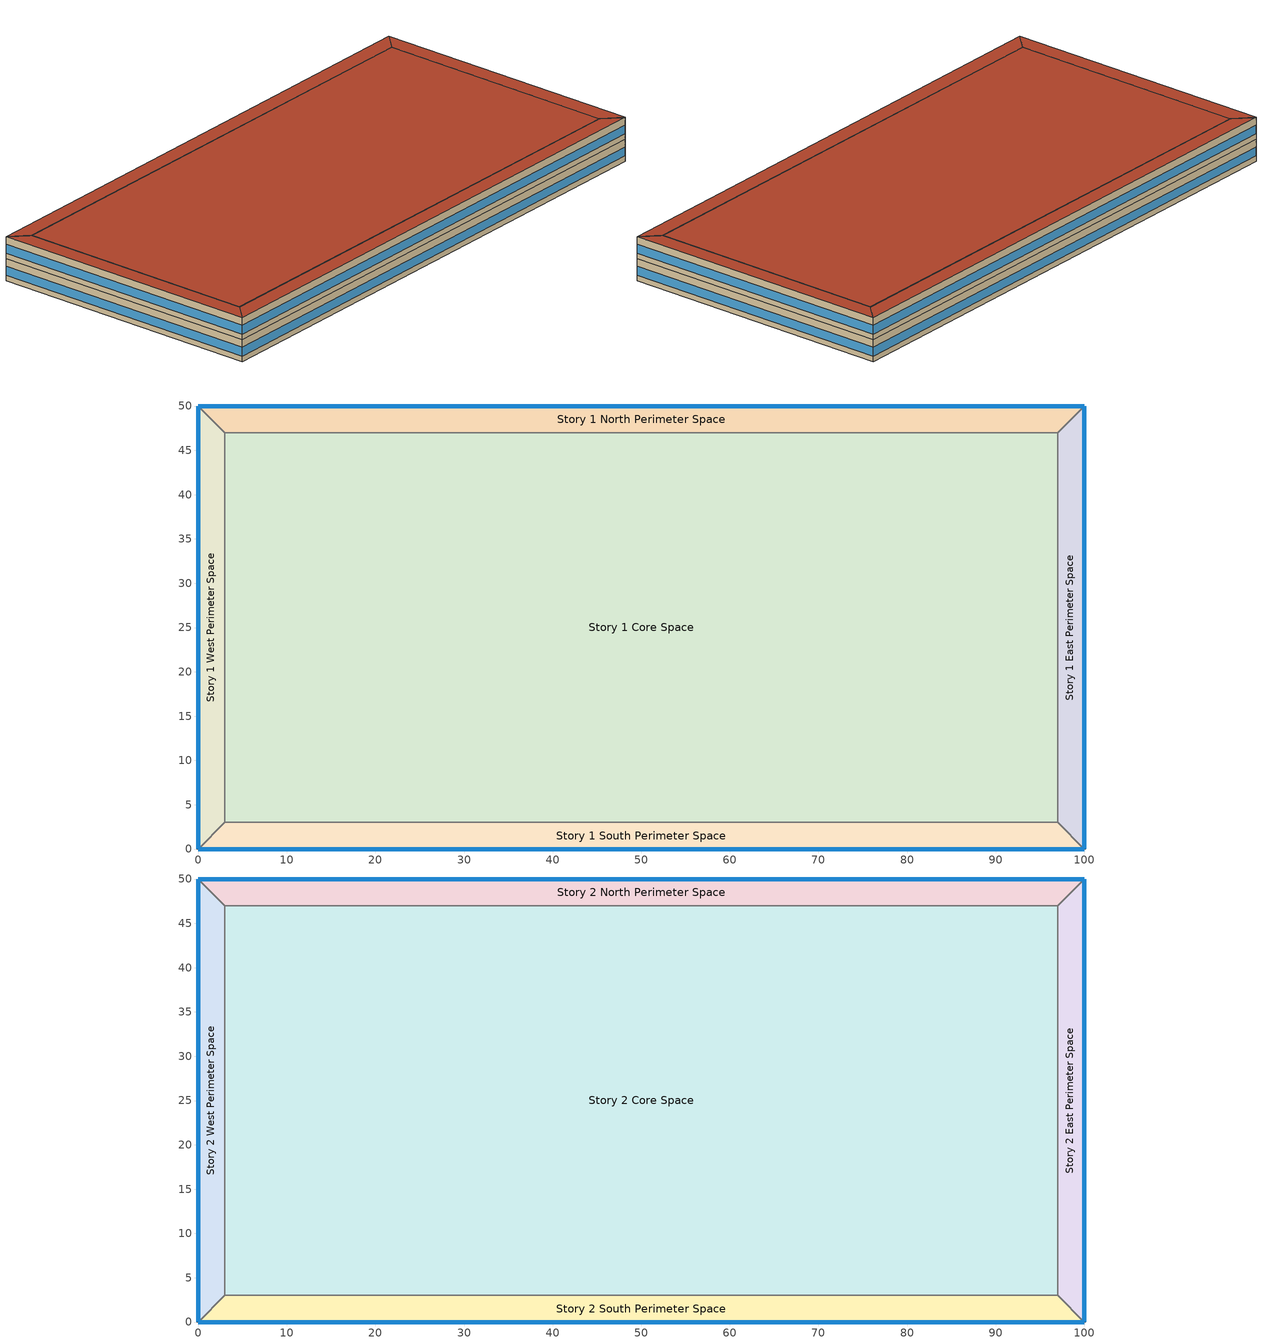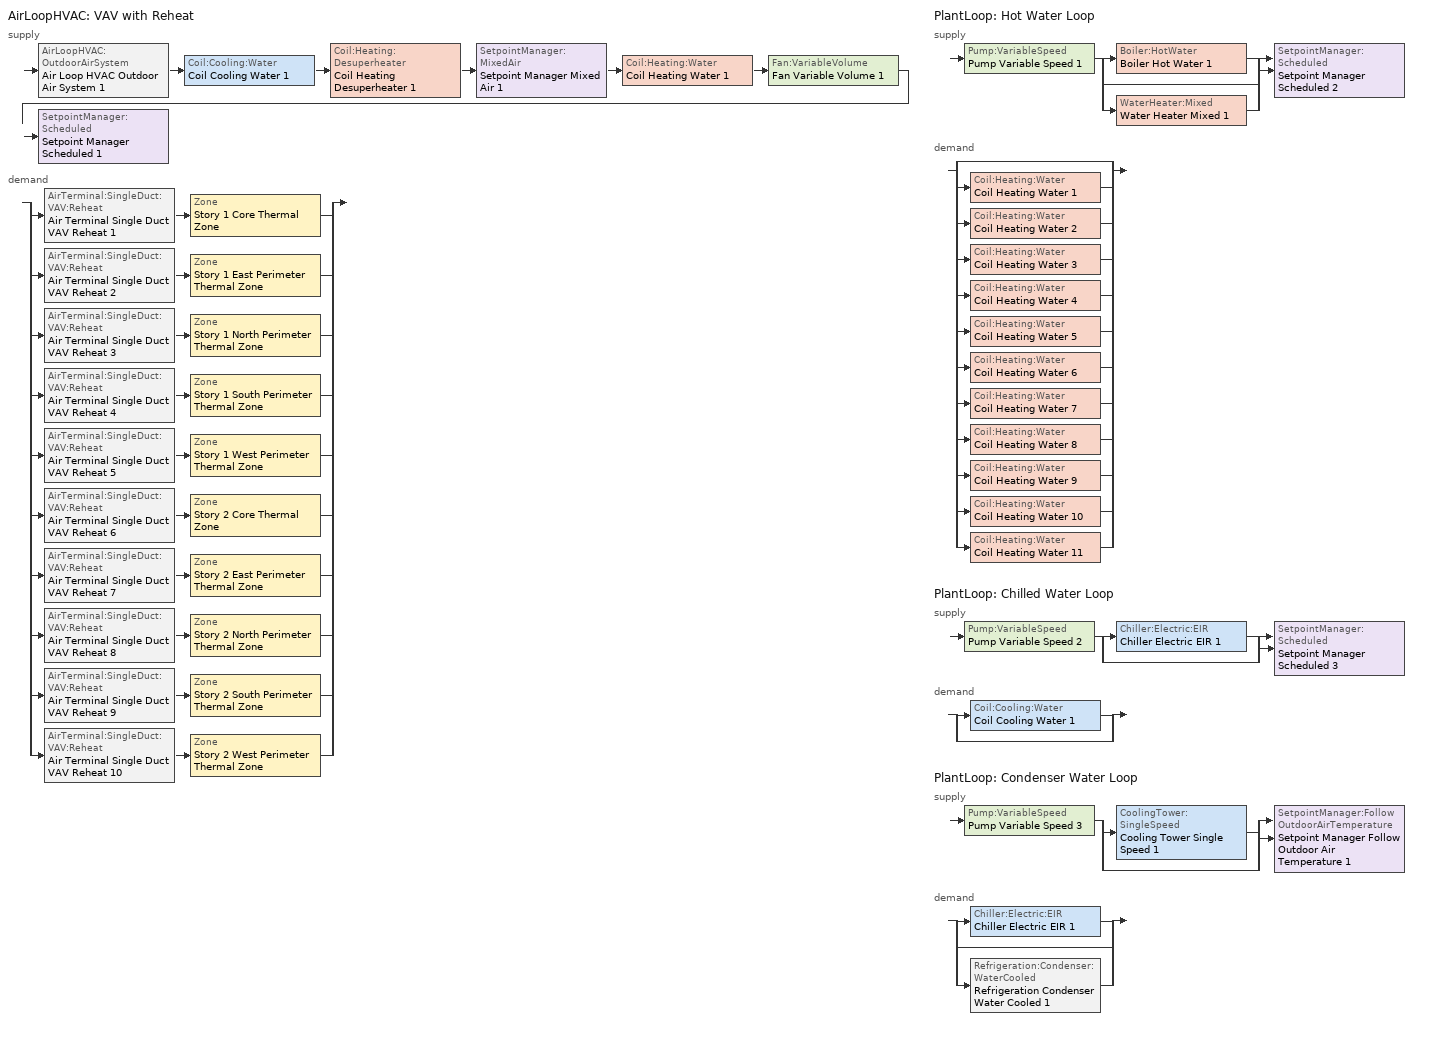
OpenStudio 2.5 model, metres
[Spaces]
Story 1 West Perimeter Space
 floor ground: 0,0 0,50 3,47 3,3 z0
 wall outside: 0,50 0,0 z0:4
 wall to Story 1 North Perimeter Space: 3,47 0,50 z0:4
 wall to Story 1 Core Space: 3,3 3,47 z0:4
 wall to Story 1 South Perimeter Space: 0,0 3,3 z0:4
 window: 0,49.97 0,0.03 z1:2.6
Story 1 North Perimeter Space
 floor ground: 0,50 100,50 97,47 3,47 z0
 wall outside: 100,50 0,50 z0:4
 wall to Story 1 East Perimeter Space: 97,47 100,50 z0:4
 wall to Story 1 Core Space: 3,47 97,47 z0:4
 window: 99.97,50 0.03,50 z1:2.6
Story 1 East Perimeter Space
 floor ground: 100,50 100,0 97,3 97,47 z0
 wall outside: 100,0 100,50 z0:4
 wall to Story 1 South Perimeter Space: 97,3 100,0 z0:4
 wall to Story 1 Core Space: 97,47 97,3 z0:4
 window: 100,0.03 100,49.97 z1:2.6
Story 1 South Perimeter Space
 floor ground: 100,0 0,0 3,3 97,3 z0
 wall outside: 0,0 100,0 z0:4
 wall to Story 1 Core Space: 97,3 3,3 z0:4
 window: 0.03,0 99.97,0 z1:2.6
Story 1 Core Space
 floor ground: 3,3 3,47 97,47 97,3 z0
Story 2 West Perimeter Space
 floor to Story 1 West Perimeter Space: 0,0 0,50 3,47 3,3 z4
 wall outside: 0,50 0,0 z4:8
 wall to Story 2 North Perimeter Space: 3,47 0,50 z4:8
 wall to Story 2 Core Space: 3,3 3,47 z4:8
 wall to Story 2 South Perimeter Space: 0,0 3,3 z4:8
 window: 0,49.97 0,0.03 z5:6.6
 roof outside: 3,3 3,47 0,50 0,0 z8
Story 2 North Perimeter Space
 floor to Story 1 North Perimeter Space: 0,50 100,50 97,47 3,47 z4
 wall outside: 100,50 0,50 z4:8
 wall to Story 2 East Perimeter Space: 97,47 100,50 z4:8
 wall to Story 2 Core Space: 3,47 97,47 z4:8
 window: 99.97,50 0.03,50 z5:6.6
 roof outside: 3,47 97,47 100,50 0,50 z8
Story 2 East Perimeter Space
 floor to Story 1 East Perimeter Space: 100,50 100,0 97,3 97,47 z4
 wall outside: 100,0 100,50 z4:8
 wall to Story 2 South Perimeter Space: 97,3 100,0 z4:8
 wall to Story 2 Core Space: 97,47 97,3 z4:8
 window: 100,0.03 100,49.97 z5:6.6
 roof outside: 97,47 97,3 100,0 100,50 z8
Story 2 South Perimeter Space
 floor to Story 1 South Perimeter Space: 100,0 0,0 3,3 97,3 z4
 wall outside: 0,0 100,0 z4:8
 wall to Story 2 Core Space: 97,3 3,3 z4:8
 window: 0.03,0 99.97,0 z5:6.6
 roof outside: 97,3 3,3 0,0 100,0 z8
Story 2 Core Space
 floor to Story 1 Core Space: 3,3 3,47 97,47 97,3 z4
 roof outside: 97,3 97,47 3,47 3,3 z8
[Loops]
AirLoopHVAC 'VAV with Reheat'
 supply: AirLoopHVAC:OutdoorAirSystem 'Air Loop HVAC Outdoor Air System 1' > Coil:Cooling:Water 'Coil Cooling Water 1' > Coil:Heating:Desuperheater 'Coil Heating Desuperheater 1' > SetpointManager:MixedAir 'Setpoint Manager Mixed Air 1' > Coil:Heating:Water 'Coil Heating Water 1' > Fan:VariableVolume 'Fan Variable Volume 1' > SetpointManager:Scheduled 'Setpoint Manager Scheduled 1'
 demand: split
  | AirTerminal:SingleDuct:VAV:Reheat 'Air Terminal Single Duct VAV Reheat 1' > Zone 'Story 1 Core Thermal Zone'
  | AirTerminal:SingleDuct:VAV:Reheat 'Air Terminal Single Duct VAV Reheat 2' > Zone 'Story 1 East Perimeter Thermal Zone'
  | AirTerminal:SingleDuct:VAV:Reheat 'Air Terminal Single Duct VAV Reheat 3' > Zone 'Story 1 North Perimeter Thermal Zone'
  | AirTerminal:SingleDuct:VAV:Reheat 'Air Terminal Single Duct VAV Reheat 4' > Zone 'Story 1 South Perimeter Thermal Zone'
  | AirTerminal:SingleDuct:VAV:Reheat 'Air Terminal Single Duct VAV Reheat 5' > Zone 'Story 1 West Perimeter Thermal Zone'
  | AirTerminal:SingleDuct:VAV:Reheat 'Air Terminal Single Duct VAV Reheat 6' > Zone 'Story 2 Core Thermal Zone'
  | AirTerminal:SingleDuct:VAV:Reheat 'Air Terminal Single Duct VAV Reheat 7' > Zone 'Story 2 East Perimeter Thermal Zone'
  | AirTerminal:SingleDuct:VAV:Reheat 'Air Terminal Single Duct VAV Reheat 8' > Zone 'Story 2 North Perimeter Thermal Zone'
  | AirTerminal:SingleDuct:VAV:Reheat 'Air Terminal Single Duct VAV Reheat 9' > Zone 'Story 2 South Perimeter Thermal Zone'
  | AirTerminal:SingleDuct:VAV:Reheat 'Air Terminal Single Duct VAV Reheat 10' > Zone 'Story 2 West Perimeter Thermal Zone'
PlantLoop 'Hot Water Loop'
 supply: Pump:VariableSpeed 'Pump Variable Speed 1' > split
  | Boiler:HotWater 'Boiler Hot Water 1'
  | bypass
  | WaterHeater:Mixed 'Water Heater Mixed 1'
  join > SetpointManager:Scheduled 'Setpoint Manager Scheduled 2'
 demand: split
  | bypass
  | Coil:Heating:Water 'Coil Heating Water 1'
  | Coil:Heating:Water 'Coil Heating Water 2'
  | Coil:Heating:Water 'Coil Heating Water 3'
  | Coil:Heating:Water 'Coil Heating Water 4'
  | Coil:Heating:Water 'Coil Heating Water 5'
  | Coil:Heating:Water 'Coil Heating Water 6'
  | Coil:Heating:Water 'Coil Heating Water 7'
  | Coil:Heating:Water 'Coil Heating Water 8'
  | Coil:Heating:Water 'Coil Heating Water 9'
  | Coil:Heating:Water 'Coil Heating Water 10'
  | Coil:Heating:Water 'Coil Heating Water 11'
PlantLoop 'Chilled Water Loop'
 supply: Pump:VariableSpeed 'Pump Variable Speed 2' > split
  | Chiller:Electric:EIR 'Chiller Electric EIR 1'
  | bypass
  join > SetpointManager:Scheduled 'Setpoint Manager Scheduled 3'
 demand: split
  | Coil:Cooling:Water 'Coil Cooling Water 1'
  | bypass
PlantLoop 'Condenser Water Loop'
 supply: Pump:VariableSpeed 'Pump Variable Speed 3' > split
  | CoolingTower:SingleSpeed 'Cooling Tower Single Speed 1'
  | bypass
  join > SetpointManager:FollowOutdoorAirTemperature 'Setpoint Manager Follow Outdoor Air Temperature 1'
 demand: split
  | Chiller:Electric:EIR 'Chiller Electric EIR 1'
  | bypass
  | Refrigeration:Condenser:WaterCooled 'Refrigeration Condenser Water Cooled 1'
[Building]
Building 1: Space Type=Baseline Model Space Type; Default Construction Set=ASHRAE_189.1-2009_ClimateZone 4-5 (mdoff)_ConstSet
[SizingPeriod:DesignDay] Barometric Pressure {Pa}=98934; Sky Clearness=0; Rain Indicator=0; Snow Indicator=0; Day of Month=21; Daylight Saving Time Indicator=0; Humidity Indicating Type=Wetbulb; Dry-Bulb Temperature Range Modifier Type=DefaultMultipliers
Name | Maximum Dry-Bulb Temperature {C} | Daily Dry-Bulb Temperature Range {deltaC} | Humidity Indicating Conditions at Maximum Dry-Bulb | Wind Speed {m/s} | Wind Direction {deg} | Month | Day Type | Solar Model Indicator | ASHRAE Taub | ASHRAE Taud
Chicago Ohare Intl Ap Ann Htg 99.6% Condns DB | -20 | 0 | -20 | 4.9 | 270 | 1 | WinterDesignDay | ASHRAEClearSky
Chicago Ohare Intl Ap Ann Clg .4% Condns DB=>MWB | 33.3 | 10.5 | 23.7 | 5.2 | 230 | 7 | SummerDesignDay | ASHRAETau | 0.455 | 2.05
[DefaultConstructionSet]
ASHRAE_189.1-2009_ClimateZone 4-5 (mdoff)_ConstSet: Default Exterior Surface Constructions=ASHRAE_189.1-2009_ClimateZone 4-5 (mdoff)_Exterior_DefSurfCons; Default Interior Surface Constructions=000_Interior_DefSurfCons; Default Ground Contact Surface Constructions=000_Ground_DefSurfCons; Default Exterior SubSurface Constructions=ASHRAE_189.1-2009_ClimateZone 4-5 (mdoff)_Exterior_DefSubCons; Default Interior SubSurface Constructions=000_Interior_DefSubCons; Interior Partition Construction=000_Interior Partition
[DefaultSurfaceConstructions]
Name | Floor Construction | Wall Construction | Roof Ceiling Construction
ASHRAE_189.1-2009_ClimateZone 4-5 (mdoff)_Exterior_DefSurfCons | 000_ExtSlabCarpet_4in_ClimateZone 1-8 | ASHRAE_189.1-2009_ExtWall_SteelFrame_ClimateZone 4-8 | ASHRAE_189.1-2009_ExtRoof_IEAD_ClimateZone 2-5
000_Interior_DefSurfCons | 000_Interior Floor | 000_Interior Wall | 000_Interior Ceiling
000_Ground_DefSurfCons | 000_ExtSlabCarpet_4in_ClimateZone 1-8 | 000_ExtSlabCarpet_4in_ClimateZone 1-8 | 000_ExtSlabCarpet_4in_ClimateZone 1-8
[DefaultSubSurfaceConstructions] Glass Door Construction=000_Exterior Window; Skylight Construction=000_Exterior Window; Tubular Daylight Dome Construction=000_Interior Window; Tubular Daylight Diffuser Construction=000_Interior Window
Name | Fixed Window Construction | Operable Window Construction | Door Construction
ASHRAE_189.1-2009_ClimateZone 4-5 (mdoff)_Exterior_DefSubCons | ASHRAE_189.1-2009_ExtWindow_ClimateZone 4-5 | ASHRAE_189.1-2009_ExtWindow_ClimateZone 4-5 | 000_Exterior Door
000_Interior_DefSubCons | 000_Interior Window | 000_Interior Window | 000_Interior Door
[Construction]
000_Interior Partition; 000_Interior Door: 000_G05 25mm wood
000_ExtSlabCarpet_4in_ClimateZone 1-8: MAT-CC05 4 HW CONCRETE, CP02 CARPET PAD
ASHRAE_189.1-2009_ExtWall_SteelFrame_ClimateZone 4-8: MAT-SHEATH, Wall Insulation [39], 1/2IN Gypsum
ASHRAE_189.1-2009_ExtRoof_IEAD_ClimateZone 2-5: Roof Membrane, Roof Insulation [21], Metal Decking
000_Interior Floor: 000_F16 Acoustic tile, 000_F05 Ceiling air space resistance, 000_M11 100mm lightweight concrete
000_Interior Wall: 000_G01a 19mm gypsum board, 000_F04 Wall air space resistance, 000_G01a 19mm gypsum board
000_Interior Ceiling: 000_M11 100mm lightweight concrete, 000_F05 Ceiling air space resistance, 000_F16 Acoustic tile
ASHRAE_189.1-2009_ExtWindow_ClimateZone 4-5: Theoretical Glass [207]
000_Exterior Door: 000_F08 Metal surface, 000_I01 25mm insulation board
000_Exterior Window: 000_Clear 3mm, 000_Air 13mm, 000_Clear 3mm
000_Interior Window: 000_Clear 3mm
[Material]
Name | Roughness | Thickness | Conductivity | Density | Specific Heat | Thermal Absorptance | Solar Absorptance | Visible Absorptance
000_G05 25mm wood | MediumSmooth | 0.0254 | 0.15 | 608 | 1630
MAT-CC05 4 HW CONCRETE | Rough | 0.1016 | 1.311 | 2240 | 836.8 | 0.9 | 0.7 | 0.7
Wall Insulation [39] | MediumRough | 0.1184 | 0.045 | 265 | 836.8 | 0.9 | 0.7 | 0.7
1/2IN Gypsum | Smooth | 0.0127 | 0.16 | 784.9 | 830 | 0.9 | 0.92 | 0.92
Roof Membrane | VeryRough | 0.0095 | 0.16 | 1121.29 | 1460 | 0.9 | 0.7 | 0.7
Roof Insulation [21] | MediumRough | 0.2105 | 0.049 | 265 | 836.8 | 0.9 | 0.7 | 0.7
Metal Decking | MediumSmooth | 0.0015 | 45.006 | 7680 | 418.4 | 0.9 | 0.7 | 0.3
000_F16 Acoustic tile | MediumSmooth | 0.0191 | 0.06 | 368 | 590
000_M11 100mm lightweight concrete | MediumRough | 0.1016 | 0.53 | 1280 | 840
000_G01a 19mm gypsum board | MediumSmooth | 0.019 | 0.16 | 800 | 1090
000_F08 Metal surface | Smooth | 0.0008 | 45.28 | 7824 | 500
000_I01 25mm insulation board | MediumRough | 0.0254 | 0.03 | 43 | 1210
[Material:NoMass] Thermal Absorptance=0.9; Solar Absorptance=0.7
Name | Roughness | Thermal Resistance | Visible Absorptance
CP02 CARPET PAD | VeryRough | 0.2165 | 0.8
MAT-SHEATH | Rough | 0.3626 | 0.7
[Material:AirGap]
Name | Thermal Resistance
000_F05 Ceiling air space resistance | 0.18
000_F04 Wall air space resistance | 0.15
[WindowMaterial:Glazing] Optical Data Type=SpectralAverage; Thickness=0.003; Infrared Transmittance at Normal Incidence=0
Name | Solar Transmittance at Normal Incidence | Front Side Solar Reflectance at Normal Incidence | Back Side Solar Reflectance at Normal Incidence | Visible Transmittance at Normal Incidence | Front Side Visible Reflectance at Normal Incidence | Back Side Visible Reflectance at Normal Incidence | Front Side Infrared Hemispherical Emissivity | Back Side Infrared Hemispherical Emissivity | Conductivity | Dirt Correction Factor for Solar and Visible Transmittance | Solar Diffusing
Theoretical Glass [207] | 0.3311 | 0.6189 | 0.6189 | 0.44 | 0.51 | 0.51 | 0.9 | 0.9 | 0.0133 | 1 | No
000_Clear 3mm | 0.837 | 0.075 | 0.075 | 0.898 | 0.081 | 0.081 | 0.84 | 0.84 | 0.9
[WindowMaterial:Gas]
000_Air 13mm: Gas Type=Air; Thickness=0.0127
[BuildingStory] Nominal Floor to Floor Height {m}=4
Name | Nominal Z Coordinate {m}
Story 1 | 0
Story 2 | 4
[Space]
Name | Building Story | Thermal Zone
Story 1 West Perimeter Space | Story 1 | Story 1 West Perimeter Thermal Zone
Story 1 North Perimeter Space | Story 1 | Story 1 North Perimeter Thermal Zone
Story 1 East Perimeter Space | Story 1 | Story 1 East Perimeter Thermal Zone
Story 1 South Perimeter Space | Story 1 | Story 1 South Perimeter Thermal Zone
Story 1 Core Space | Story 1 | Story 1 Core Thermal Zone
Story 2 West Perimeter Space | Story 2 | Story 2 West Perimeter Thermal Zone
Story 2 North Perimeter Space | Story 2 | Story 2 North Perimeter Thermal Zone
Story 2 East Perimeter Space | Story 2 | Story 2 East Perimeter Thermal Zone
Story 2 South Perimeter Space | Story 2 | Story 2 South Perimeter Thermal Zone
Story 2 Core Space | Story 2 | Story 2 Core Thermal Zone
[ThermalZone] Use Ideal Air Loads=No
Name | Thermostat
Story 1 Core Thermal Zone | Thermostat Setpoint Dual Setpoint 1
Story 1 East Perimeter Thermal Zone | Thermostat Setpoint Dual Setpoint 2
Story 1 North Perimeter Thermal Zone | Thermostat Setpoint Dual Setpoint 3
Story 1 South Perimeter Thermal Zone | Thermostat Setpoint Dual Setpoint 4
Story 1 West Perimeter Thermal Zone | Thermostat Setpoint Dual Setpoint 5
Story 2 Core Thermal Zone | Thermostat Setpoint Dual Setpoint 6
Story 2 East Perimeter Thermal Zone | Thermostat Setpoint Dual Setpoint 7
Story 2 North Perimeter Thermal Zone | Thermostat Setpoint Dual Setpoint 8
Story 2 South Perimeter Thermal Zone | Thermostat Setpoint Dual Setpoint 9
Story 2 West Perimeter Thermal Zone | Thermostat Setpoint Dual Setpoint 10
[Sizing:Zone] Zone Cooling Design Supply Air Temperature Input Method=SupplyAirTemperature; Zone Cooling Design Supply Air Temperature {C}=14; Zone Cooling Design Supply Air Temperature Difference {deltaC}=11.11; Zone Heating Design Supply Air Temperature Input Method=SupplyAirTemperature; Zone Heating Design Supply Air Temperature {C}=40; Zone Heating Design Supply Air Temperature Difference {deltaC}=11.11; Zone Cooling Design Supply Air Humidity Ratio {kg-H2O/kg-air}=0.0085; Zone Heating Design Supply Air Humidity Ratio {kg-H2O/kg-air}=0.008; Cooling Design Air Flow Method=DesignDay; Heating Design Air Flow Method=DesignDay; Account for Dedicated Outdoor Air System=No; Dedicated Outdoor Air System Control Strategy=NeutralSupplyAir; Dedicated Outdoor Air Low Setpoint Temperature for Design {C}=autosize; Dedicated Outdoor Air High Setpoint Temperature for Design {C}=autosize
Story 1 Core Thermal Zone; Story 1 East Perimeter Thermal Zone; Story 1 North Perimeter Thermal Zone; Story 1 South Perimeter Thermal Zone; Story 1 West Perimeter Thermal Zone; Story 2 Core Thermal Zone; Story 2 East Perimeter Thermal Zone; Story 2 North Perimeter Thermal Zone; Story 2 South Perimeter Thermal Zone; Story 2 West Perimeter Thermal Zone
[Zone equipment]
Story 1 Core Thermal Zone: Air Terminal Single Duct VAV Reheat 1
Story 1 East Perimeter Thermal Zone: Air Terminal Single Duct VAV Reheat 2
Story 1 North Perimeter Thermal Zone: Air Terminal Single Duct VAV Reheat 3
Story 1 South Perimeter Thermal Zone: Air Terminal Single Duct VAV Reheat 4
Story 1 West Perimeter Thermal Zone: Air Terminal Single Duct VAV Reheat 5
Story 2 Core Thermal Zone: Air Terminal Single Duct VAV Reheat 6
Story 2 East Perimeter Thermal Zone: Air Terminal Single Duct VAV Reheat 7
Story 2 North Perimeter Thermal Zone: Air Terminal Single Duct VAV Reheat 8
Story 2 South Perimeter Thermal Zone: Air Terminal Single Duct VAV Reheat 9
Story 2 West Perimeter Thermal Zone: Air Terminal Single Duct VAV Reheat 10
[AirLoopHVAC]
VAV with Reheat: Availability Schedule=Always On Discrete; Design Supply Air Flow Rate {m3/s}=AutoSize
[Sizing:System]
VAV with Reheat: Type of Load to Size On=Sensible; Design Outdoor Air Flow Rate {m3/s}=Autosize; Minimum System Air Flow Ratio=0.3; Preheat Design Temperature {C}=7; Preheat Design Humidity Ratio {kg-H2O/kg-Air}=0.008; Precool Design Temperature {C}=12.8; Precool Design Humidity Ratio {kg-H2O/kg-Air}=0.008; Central Cooling Design Supply Air Temperature {C}=12.8; Central Heating Design Supply Air Temperature {C}=12.8; Sizing Option=NonCoincident; 100% Outdoor Air in Cooling=Yes; 100% Outdoor Air in Heating=Yes; Central Cooling Design Supply Air Humidity Ratio {kg-H2O/kg-Air}=0.0085; Central Heating Design Supply Air Humidity Ratio {kg-H2O/kg-Air}=0.008; Cooling Design Air Flow Method=DesignDay; Cooling Design Air Flow Rate {m3/s}=0; Heating Design Air Flow Method=DesignDay; Heating Design Air Flow Rate {m3/s}=0; System Outdoor Air Method=ZoneSum; Zone Maximum Outdoor Air Fraction=1; Cooling Supply Air Flow Rate Per Floor Area {m3/s-m2}=0.00996765; Cooling Fraction of Autosized Cooling Supply Air Flow Rate=1; Cooling Supply Air Flow Rate Per Unit Cooling Capacity {m3/s-W}=3.94755e-05; Heating Supply Air Flow Rate Per Floor Area {m3/s-m2}=0.00996765; Heating Fraction of Autosized Heating Supply Air Flow Rate=1; Heating Fraction of Autosized Cooling Supply Air Flow Rate=1; Heating Supply Air Flow Rate Per Unit Heating Capacity {m3/s-W}=3.15882e-05; Cooling Design Capacity Method=CoolingDesignCapacity; Cooling Design Capacity {W}=autosize; Cooling Design Capacity Per Floor Area {W/m2}=234.7; Fraction of Autosized Cooling Design Capacity=1; Heating Design Capacity Method=HeatingDesignCapacity; Heating Design Capacity {W}=autosize; Heating Design Capacity Per Floor Area {W/m2}=157; Fraction of Autosized Heating Design Capacity=1; Central Cooling Capacity Control Method=OnOff
[Fan:VariableVolume]
Fan Variable Volume 1: Availability Schedule=Always On Discrete; Fan Efficiency=0.6045; Pressure Rise {Pa}=500; Maximum Flow Rate {m3/s}=Autosize; Fan Power Minimum Flow Rate Input Method=FixedFlowRate; Fan Power Minimum Flow Fraction=0; Fan Power Minimum Air Flow Rate {m3/s}=0; Motor Efficiency=0.93; Motor In Airstream Fraction=1; Fan Power Coefficient 1=0.0407599; Fan Power Coefficient 2=0.088045; Fan Power Coefficient 3=-0.0729261; Fan Power Coefficient 4=0.94374; Fan Power Coefficient 5=0
[Coil:Heating:Water] Availability Schedule=Always On Discrete
Coil Heating Water 1; Coil Heating Water 2; Coil Heating Water 3; Coil Heating Water 4; Coil Heating Water 5; Coil Heating Water 6; Coil Heating Water 7; Coil Heating Water 8; Coil Heating Water 9; Coil Heating Water 10; Coil Heating Water 11
[Coil:Cooling:Water]
Coil Cooling Water 1: Availability Schedule=Always On Discrete
[SetpointManager:Scheduled] Control Variable=Temperature
Name | Schedule
Setpoint Manager Scheduled 1 | Deck_Temperature
Setpoint Manager Scheduled 2 | Hot_Water_Temperature
Setpoint Manager Scheduled 3 | Chilled_Water_Temperature
[Controller:OutdoorAir]
Controller Outdoor Air 1: Minimum Outdoor Air Flow Rate {m3/s}=0; Maximum Outdoor Air Flow Rate {m3/s}=Autosize; Economizer Control Type=NoEconomizer; Economizer Control Action Type=ModulateFlow; Economizer Maximum Limit Dry-Bulb Temperature {C}=28; Economizer Maximum Limit Enthalpy {J/kg}=64000; Economizer Minimum Limit Dry-Bulb Temperature {C}=-100; Lockout Type=NoLockout; Minimum Limit Type=FixedMinimum; Controller Mechanical Ventilation=Controller Mechanical Ventilation 1; High Humidity Control=No; Heat Recovery Bypass Control Type=BypassWhenWithinEconomizerLimits
[Controller:MechanicalVentilation]
Controller Mechanical Ventilation 1: Availability Schedule=Always On Discrete; System Outdoor Air Method=ZoneSum
[AirLoopHVAC:OutdoorAirSystem]
Air Loop HVAC Outdoor Air System 1: Controller=Controller Outdoor Air 1
[PlantLoop] Glycol Concentration=0; Plant Loop Volume {m3}=Autocalculate; Load Distribution Scheme=Optimal
Name | Fluid Type
Hot Water Loop | Water
Chilled Water Loop; Condenser Water Loop
[Sizing:Plant] Sizing Option=NonCoincident; Zone Timesteps in Averaging Window=1; Coincident Sizing Factor Mode=None
Name | Loop Type | Design Loop Exit Temperature {C} | Loop Design Temperature Difference {deltaC}
Hot Water Loop | Heating | 82 | 11
Chilled Water Loop | Cooling | 7.22 | 6.67
Condenser Water Loop | Condenser | 29.4 | 5.6
[Pump:VariableSpeed] Pump Control Type=Intermittent; Skin Loss Radiative Fraction=0.5; Design Power Sizing Method=PowerPerFlowPerPressure; Design Electric Power per Unit Flow Rate {W/(m3/s)}=348701.1; Design Shaft Power per Unit Flow Rate per Unit Head {W-s/m3-Pa}=1.28205; Design Minimum Flow Rate Fraction=0
Pump Variable Speed 1; Pump Variable Speed 2; Pump Variable Speed 3
[Boiler:HotWater]
Boiler Hot Water 1: Efficiency Curve Temperature Evaluation Variable=LeavingBoiler; Normalized Boiler Efficiency Curve=Boiler Efficiency; Water Outlet Upper Temperature Limit {C}=99; Boiler Flow Mode=ConstantFlow; Parasitic Electric Load {W}=0; Sizing Factor=1
[Controller:WaterCoil] Minimum Actuated Flow {m3/s}=0
Name | Water Coil | Action
Controller Water Coil 1 | Coil Heating Water 1 | Normal
Controller Water Coil 2 | Coil Cooling Water 1 | Reverse
[Chiller:Electric:EIR]
Chiller Electric EIR 1: Reference Capacity {W}=Autosize; Reference COP {W/W}=5.5; Cooling Capacity Function of Temperature Curve=Curve Biquadratic 1; Electric Input to Cooling Output Ratio Function of Temperature Curve=Curve Biquadratic 2; Electric Input to Cooling Output Ratio Function of Part Load Ratio Curve=Curve Quadratic 1; Condenser Type=WaterCooled; Design Heat Recovery Water Flow Rate {m3/s}=0; Sizing Factor=1; Basin Heater Capacity {W/K}=0; Basin Heater Setpoint Temperature {C}=10
[AirTerminal:SingleDuct:VAV:Reheat] Availability Schedule=Always On Discrete; Maximum Air Flow Rate {m3/s}=AutoSize; Zone Minimum Air Flow Input Method=Constant; Constant Minimum Air Flow Fraction=0.3; Fixed Minimum Air Flow Rate {m3/s}=0; Maximum Hot Water or Steam Flow Rate {m3/s}=AutoSize; Minimum Hot Water or Steam Flow Rate {m3/s}=0; Convergence Tolerance=0.001; Damper Heating Action=Normal; Maximum Flow per Zone Floor Area During Reheat {m3/s-m2}=AutoSize; Maximum Flow Fraction During Reheat=AutoSize; Maximum Reheat Air Temperature {C}=35; Control For Outdoor Air=No
Name | Reheat Coil
Air Terminal Single Duct VAV Reheat 1 | Coil Heating Water 2
Air Terminal Single Duct VAV Reheat 2 | Coil Heating Water 3
Air Terminal Single Duct VAV Reheat 3 | Coil Heating Water 4
Air Terminal Single Duct VAV Reheat 4 | Coil Heating Water 5
Air Terminal Single Duct VAV Reheat 5 | Coil Heating Water 6
Air Terminal Single Duct VAV Reheat 6 | Coil Heating Water 7
Air Terminal Single Duct VAV Reheat 7 | Coil Heating Water 8
Air Terminal Single Duct VAV Reheat 8 | Coil Heating Water 9
Air Terminal Single Duct VAV Reheat 9 | Coil Heating Water 10
Air Terminal Single Duct VAV Reheat 10 | Coil Heating Water 11
[CoolingTower:SingleSpeed]
Cooling Tower Single Speed 1: Design Water Flow Rate {m3/s}=autosize; Design Air Flow Rate {m3/s}=autosize; Fan Power at Design Air Flow Rate {W}=autosize; U-Factor Times Area Value at Design Air Flow Rate {W/K}=autosize; Air Flow Rate in Free Convection Regime {m3/s}=autosize; U-Factor Times Area Value at Free Convection Air Flow Rate {W/K}=autosize; Performance Input Method=UFactorTimesAreaAndDesignWaterFlowRate; Free Convection Capacity {W}=0; Basin Heater Capacity {W/K}=0; Evaporation Loss Mode=LossFactor; Evaporation Loss Factor {percent/K}=0.2; Drift Loss Percent {percent}=0.008; Blowdown Calculation Mode=ConcentrationRatio; Blowdown Concentration Ratio=3; Capacity Control=FanCycling; Number of Cells=1; Cell Control=MinimalCell; Cell Minimum  Water Flow Rate Fraction=0.33; Cell Maximum Water Flow Rate Fraction=2.5; Sizing Factor=1; Free Convection Air Flow Rate Sizing Factor=0.1; Free Convection U-Factor Times Area Value Sizing Factor=0.1; Heat Rejection Capacity and Nominal Capacity Sizing Ratio=1.25; Free Convection Nominal Capacity Sizing Factor=0.1; Design Inlet Air Dry-Bulb Temperature {C}=35; Design Inlet Air Wet-Bulb Temperature {C}=25.6; Design Approach Temperature {deltaC}=autosize; Design Range Temperature {deltaC}=autosize
[SetpointManager:FollowOutdoorAirTemperature]
Setpoint Manager Follow Outdoor Air Temperature 1: Control Variable=Temperature; Reference Temperature Type=OutdoorAirWetBulb; Offset Temperature Difference {deltaC}=1.5; Maximum Setpoint Temperature {C}=80; Minimum Setpoint Temperature {C}=6
[ThermostatSetpoint:DualSetpoint] Heating Setpoint Temperature Schedule=Heating Sch; Cooling Setpoint Temperature Schedule=Cooling Sch
Thermostat Setpoint Dual Setpoint 1; Thermostat Setpoint Dual Setpoint 2; Thermostat Setpoint Dual Setpoint 3; Thermostat Setpoint Dual Setpoint 4; Thermostat Setpoint Dual Setpoint 5; Thermostat Setpoint Dual Setpoint 6; Thermostat Setpoint Dual Setpoint 7; Thermostat Setpoint Dual Setpoint 8; Thermostat Setpoint Dual Setpoint 9; Thermostat Setpoint Dual Setpoint 10
[SpaceType]
Baseline Model Space Type: Default Schedule Set=Baseline Model Schedule Set; Design Specification Outdoor Air Object=Baseline Model OA
[DefaultScheduleSet]
Baseline Model Schedule Set: Number of People Schedule=Baseline Model People Lights and Equipment Schedule; People Activity Level Schedule=Baseline Model People Activity Schedule; Lighting Schedule=Baseline Model People Lights and Equipment Schedule; Electric Equipment Schedule=Baseline Model People Lights and Equipment Schedule; Infiltration Schedule=Baseline Model Infiltration Schedule
[DesignSpecification:OutdoorAir]
Baseline Model OA: Outdoor Air Method=Sum; Outdoor Air Flow per Person {m3/s-person}=0.00943895
[SpaceInfiltration:DesignFlowRate]
Baseline Model Infiltration: Space or SpaceType=Baseline Model Space Type; Design Flow Rate Calculation Method=Flow/ExteriorArea; Flow per Exterior Surface Area {m3/s-m2}=0.0003048
[People:Definition]
Baseline Model People Definition: Number of People Calculation Method=People/Area; People per Space Floor Area {person/m2}=0.0538196; Fraction Radiant=0.3
[People]
Baseline Model People: People Definition=Baseline Model People Definition; Space or SpaceType=Baseline Model Space Type; Multiplier=1
[Lights:Definition]
Baseline Model Lights Definition: Design Level Calculation Method=Watts/Area; Watts per Space Floor Area {W/m2}=10.7639
[Lights]
Baseline Model Lights: Lights Definition=Baseline Model Lights Definition; Space or SpaceType=Baseline Model Space Type; Fraction Replaceable=1
[ElectricEquipment:Definition]
Baseline Model Electric Equipment Definition: Design Level Calculation Method=Watts/Area; Watts per Space Floor Area {W/m2}=10.7639
[ElectricEquipment]
Baseline Model Electric Equipment: Electric Equipment Definition=Baseline Model Electric Equipment Definition; Space or SpaceType=Baseline Model Space Type
[Refrigeration:System] Minimum Condensing Temperature {C}=21; Refrigeration System Working Fluid Type=R404a; Suction Temperature Control Type=ConstantSuctionTemperature
Name | Refrigeration Condenser | Suction Piping Zone | Mechanical Subcooler | Liquid Suction Heat Exchanger Subcooler | Intercooler Type
Refrigeration System 1 | Refrigeration Condenser Air Cooled 1 | Story 1 Core Thermal Zone
Refrigeration System 2 | Refrigeration Condenser Evaporative Cooled 1 | Story 1 East Perimeter Thermal Zone | Refrigeration Subcooler Mechanical 1 | Refrigeration Subcooler Liquid Suction 1 | Shell-and-Coil Intercooler
Refrigeration System 3 | Refrigeration Condenser Water Cooled 1 | Story 1 North Perimeter Thermal Zone
Refrigeration System 4 | Refrigeration Condenser Cascade 1 | Story 1 South Perimeter Thermal Zone
Refrigeration System 5 | Refrigeration Condenser Air Cooled 2 | Story 1 South Perimeter Thermal Zone
[Refrigeration:Case] Rated Ambient Temperature {C}=24; Rated Ambient Relative Humidity {percent}=55; Rated Total Cooling Capacity per Unit Length {W/m}=1432.66; Rated Latent Heat Ratio=0.3; Rated Runtime Fraction=0.85; Case Operating Temperature {C}=2.78; Latent Case Credit Curve Type=CaseTemperatureMethod; Standard Case Fan Power per Unit Length {W/m}=41.01; Operating Case Fan Power per Unit Length {W/m}=41.01; Standard Case Lighting Power per Unit Length {W/m}=45.93; Installed Case Lighting Power per Unit Length {W/m}=45.93; Fraction of Lighting Energy to Case=1; Anti-Sweat Heater Control Type=None; Humidity at Zero Anti-Sweat Heater Energy {percent}=-10; Case Height {m}=1.5; Fraction of Anti-Sweat Heater Energy to Case=1; Case Defrost Power per Unit Length {W/m}=0; Case Defrost Type=OffCycle; Case Defrost Schedule=Refrigeration Defrost Schedule; Defrost Energy Correction Curve Type=None; Under Case HVAC Return Air Fraction=0; Design Evaporator Temperature or Brine Inlet Temperature {C}=-5.56
Refrigeration Case 1: Zone=Story 1 Core Thermal Zone; Case Length {m}=3.66; Latent Case Credit Curve=Refrigeration Case Latent Credit Curve
Refrigeration Case 2: Zone=Story 1 East Perimeter Thermal Zone; Case Length {m}=3.66; Latent Case Credit Curve=Refrigeration Case Latent Credit Curve 1
Refrigeration Case 3: Zone=Story 1 East Perimeter Thermal Zone; Case Length {m}=3.66; Latent Case Credit Curve=Refrigeration Case Latent Credit Curve 2; Case Defrost Cycle Parameters=Refrigeration Defrost Cycle Parameters 1
Refrigeration Case 4: Zone=Story 1 East Perimeter Thermal Zone; Case Length {m}=10; Latent Case Credit Curve=Refrigeration Case Latent Credit Curve 3; Number Of Doors=10; Rated Total Cooling Capacity per Door {W}=2000; Standard Case Fan Power per Door {W}=80; Operating Case Fan Power per Door {W}=80; Standard Case Lighting Power per Door {W}=100; Installed Case Lighting Power per Door {W}=100; Case Anti-Sweat Heater Power per Door {W}=20; Minimum Anti-Sweat Heater Power per Door {W}=20; Case Defrost Power per Door {W}=150; Unit Type=NumberOfDoors
Refrigeration Case 5: Zone=Story 1 North Perimeter Thermal Zone; Case Length {m}=3.66; Latent Case Credit Curve=Refrigeration Case Latent Credit Curve 4
Refrigeration Case 6: Zone=Story 1 North Perimeter Thermal Zone; Case Length {m}=3.66; Latent Case Credit Curve=Refrigeration Case Latent Credit Curve 5
Refrigeration Case 7: Zone=Story 1 South Perimeter Thermal Zone; Case Length {m}=3.66; Latent Case Credit Curve=Refrigeration Case Latent Credit Curve 6
Refrigeration Case 8: Zone=Story 1 South Perimeter Thermal Zone; Case Length {m}=3.66; Latent Case Credit Curve=Refrigeration Case Latent Credit Curve 7
Refrigeration Case 9: Zone=Story 1 South Perimeter Thermal Zone; Case Length {m}=3.66; Latent Case Credit Curve=Refrigeration Case Latent Credit Curve 8
Refrigeration Case 10: Zone=Story 1 South Perimeter Thermal Zone; Case Length {m}=3.66; Latent Case Credit Curve=Refrigeration Case Latent Credit Curve 9
Refrigeration Case 11: Zone=Story 1 West Perimeter Thermal Zone; Case Length {m}=3.66; Latent Case Credit Curve=Refrigeration Case Latent Credit Curve 10
Refrigeration Case 12: Zone=Story 1 West Perimeter Thermal Zone; Case Length {m}=3.66; Latent Case Credit Curve=Refrigeration Case Latent Credit Curve 11
Refrigeration Case 13: Zone=Story 1 West Perimeter Thermal Zone; Case Length {m}=3.66; Latent Case Credit Curve=Refrigeration Case Latent Credit Curve 12
Refrigeration Case 14: Zone=Story 1 West Perimeter Thermal Zone; Case Length {m}=3.66; Latent Case Credit Curve=Refrigeration Case Latent Credit Curve 13
[Refrigeration:WalkIn] Rated Coil Cooling Capacity {W}=4690; Operating Temperature {C}=-2.22; Rated Cooling Source Temperature {C}=-6.67; Rated Total Heating Power {W}=0; Rated Cooling Coil Fan Power {W}=735; Rated Circulation Fan Power {W}=0; Rated Total Lighting Power {W}=120; Defrost Type=Electric; Defrost Control Type=TimeSchedule; Defrost Schedule=Refrigeration Defrost Schedule; Defrost Power {W}=5512; Insulated Floor Surface Area {m2}=13; Insulated Floor U-Value {W/m2-K}=0.207
Name | WalkIn Zone Boundary 1 | WalkIn Defrost Cycle Parameters
Refrigeration Walk In 1 | Refrigeration Walk In Zone Boundary 1
Refrigeration Walk In 2 | Refrigeration Walk In Zone Boundary 2
Refrigeration Walk In 3 | Refrigeration Walk In Zone Boundary 3 | Refrigeration Defrost Cycle Parameters 2
Refrigeration Walk In 4 | Refrigeration Walk In Zone Boundary 4
Refrigeration Walk In 5 | Refrigeration Walk In Zone Boundary 5
Refrigeration Walk In 6 | Refrigeration Walk In Zone Boundary 6
Refrigeration Walk In 7 | Refrigeration Walk In Zone Boundary 7
Refrigeration Walk In 8 | Refrigeration Walk In Zone Boundary 8
Refrigeration Walk In 9 | Refrigeration Walk In Zone Boundary 9
Refrigeration Walk In 10 | Refrigeration Walk In Zone Boundary 10
Refrigeration Walk In 11 | Refrigeration Walk In Zone Boundary 11
Refrigeration Walk In 12 | Refrigeration Walk In Zone Boundary 12
Refrigeration Walk In 13 | Refrigeration Walk In Zone Boundary 13
Refrigeration Walk In 14 | Refrigeration Walk In Zone Boundary 14
[Refrigeration:WalkIn:ZoneBoundary] Total Insulated Surface Area Facing Zone {m2}=43.4; Insulated Surface U-Value Facing Zone {W/m2-K}=0.235; Area of Stocking Doors Facing Zone {m2}=2; Height of Stocking Doors Facing Zone {m}=2; Stocking Door Opening Protection Type Facing Zone=StripCurtain
Name | Zone
Refrigeration Walk In Zone Boundary 1 | Story 1 Core Thermal Zone
Refrigeration Walk In Zone Boundary 2; Refrigeration Walk In Zone Boundary 3; Refrigeration Walk In Zone Boundary 4 | Story 1 East Perimeter Thermal Zone
Refrigeration Walk In Zone Boundary 5; Refrigeration Walk In Zone Boundary 6 | Story 1 North Perimeter Thermal Zone
Refrigeration Walk In Zone Boundary 7; Refrigeration Walk In Zone Boundary 8; Refrigeration Walk In Zone Boundary 9; Refrigeration Walk In Zone Boundary 10 | Story 1 South Perimeter Thermal Zone
Refrigeration Walk In Zone Boundary 11; Refrigeration Walk In Zone Boundary 12; Refrigeration Walk In Zone Boundary 13; Refrigeration Walk In Zone Boundary 14 | Story 1 West Perimeter Thermal Zone
[Refrigeration:Compressor] Rated Return Gas Temperature {C}=18.3; Rated Subcooling {deltaC}=0
Name | Refrigeration Compressor Power Curve | Refrigeration Compressor Capacity Curve | Transcritical Compressor Power Curve | Transcritical Compressor Capacity Curve
Refrigeration Compressor 1 | Refrigeration Compressor Power Curve | Refrigeration Compressor Capacity Curve
Refrigeration Compressor 2 | Refrigeration Compressor Power Curve 1 | Refrigeration Compressor Capacity Curve 1
Refrigeration Compressor 3 | Refrigeration Compressor Power Curve 2 | Refrigeration Compressor Capacity Curve 2
Refrigeration Compressor 4 | Refrigeration Compressor Power Curve 3 | Refrigeration Compressor Capacity Curve 3
Refrigeration Compressor 5 | Refrigeration Compressor Power Curve 4 | Refrigeration Compressor Capacity Curve 4
Refrigeration Compressor 6 | Refrigeration Compressor Power Curve 5 | Refrigeration Compressor Capacity Curve 5
Refrigeration Compressor 7 | Refrigeration Compressor Power Curve 6 | Refrigeration Compressor Capacity Curve 6
Refrigeration Compressor 8 | Refrigeration Compressor Power Curve 7 | Refrigeration Compressor Capacity Curve 7 | Refrigeration Compressor Power Curve 8 | Refrigeration Compressor Capacity Curve 8
Refrigeration Compressor 9 | Refrigeration Compressor Power Curve 9 | Refrigeration Compressor Capacity Curve 9 | Refrigeration Compressor Power Curve 10 | Refrigeration Compressor Capacity Curve 10
[Refrigeration:Condenser:AirCooled] Rated Subcooling Temperature Difference {deltaC}=0; Condenser Fan Speed Control Type=VariableSpeed; Rated Fan Power {W}=7000; Minimum Fan Air Flow Ratio=0.25
Name | Rated Effective Total Heat Rejection Rate Curve
Refrigeration Condenser Air Cooled 1 | Refrigeration Condenser Air Cooled HR Curve
Refrigeration Condenser Air Cooled 2 | Refrigeration Condenser Air Cooled HR Curve 1
[Coil:Heating:Desuperheater]
Coil Heating Desuperheater 1: Heat Reclaim Recovery Efficiency=0.8; Heating Source=Refrigeration Condenser Air Cooled 1; Parasitic Electric Load {W}=0
[SetpointManager:MixedAir]
Setpoint Manager Mixed Air 1: Control Variable=Temperature
[Refrigeration:DefrostCycleParameters] Duration of Defrost Cycle {minutes}=25; Drip Down Time {minutes}=5; Defrost 1 Hour Start Time {hr}=1; Defrost 1 Minute Start Time {minutes}=15; Defrost 2 Hour Start Time {hr}=4; Defrost 2 Minute Start Time {minutes}=16; Defrost 3 Hour Start Time {hr}=7; Defrost 3 Minute Start Time {minutes}=17; Defrost 4 Hour Start Time {hr}=10; Defrost 4 Minute Start Time {minutes}=18; Defrost 5 Hour Start Time {hr}=14; Defrost 5 Minute Start Time {minutes}=19; Defrost 6 Hour Start Time {hr}=17; Defrost 6 Minute Start Time {minutes}=20; Defrost 7 Hour Start Time {hr}=20; Defrost 7 Minute Start Time {minutes}=21; Defrost 8 Hour Start Time {hr}=23; Defrost 8 Minute Start Time {minutes}=22
Refrigeration Defrost Cycle Parameters 1; Refrigeration Defrost Cycle Parameters 2
[Refrigeration:Condenser:EvaporativeCooled]
Refrigeration Condenser Evaporative Cooled 1: Rated Effective Total Heat Rejection Rate {W}=43100; Rated Subcooling Temperature Difference {deltaC}=0; Fan Speed Control Type=VariableSpeed; Rated Fan Power {W}=373; Minimum Fan Air Flow Ratio=0.2; Approach Temperature Constant Term {C}=6.63; Approach Temperature Coefficient 2 {C}=0.468; Approach Temperature Coefficient 3 {C}=17.93; Approach Temperature Coefficient 4=-0.322; Minimum Capacity Factor=0.6; Maximum Capacity Factor=4.8; Rated Air Flow Rate {m3/s}=1.37; Basin Heater Capacity {W/K}=66.7; Basin Heater Setpoint Temperature {C}=2; Rated Water Pump Power {W}=250
[Refrigeration:Subcooler:Mechanical]
Refrigeration Subcooler Mechanical 1: Capacity-Providing System=Refrigeration System 1; Outlet Control Temperature {C}=10
[Refrigeration:Subcooler:LiquidSuction]
Refrigeration Subcooler Liquid Suction 1: Liquid Suction Design Subcooling Temperature Difference {deltaC}=6; Design Liquid Inlet Temperature {C}=16; Design Vapor Inlet Temperature {C}=0
[Refrigeration:Condenser:WaterCooled]
Refrigeration Condenser Water Cooled 1: Rated Effective Total Heat Rejection Rate {W}=58000; Rated Condensing Temperature {C}=29.4; Rated Subcooling Temperature Difference {deltaC}=0; Rated Water Inlet Temperature {C}=10; Water-Cooled Loop Flow Type=ConstantFlow; Water Design Flow Rate {m3/s}=0.0025; Water Maximum Flow Rate {m3/s}=0.003; Water Maximum Water Outlet Temperature {C}=55; Water Minimum Water Inlet Temperature {C}=10
[WaterHeater:Mixed]
Water Heater Mixed 1: Tank Volume {m3}=0.3785; Setpoint Temperature Schedule=Setpoint Temperature Schedule; Deadband Temperature Difference {deltaC}=2; Maximum Temperature Limit {C}=82.22; Heater Control Type=Cycle; Heater Maximum Capacity {W}=845000; Heater Fuel Type=NaturalGas; Heater Thermal Efficiency=0.8; Off Cycle Parasitic Fuel Consumption Rate {W}=20; Off Cycle Parasitic Fuel Type=NaturalGas; Off Cycle Parasitic Heat Fraction to Tank=0.8; On Cycle Parasitic Fuel Type=NaturalGas; Ambient Temperature Indicator=ThermalZone; Ambient Temperature Schedule=Schedule Ruleset 1; Ambient Temperature Thermal Zone=Story 1 North Perimeter Thermal Zone; Off Cycle Loss Coefficient to Ambient Temperature {W/K}=6; On Cycle Loss Coefficient to Ambient Temperature {W/K}=6; Use Side Effectiveness=1; Source Side Effectiveness=1; Use Side Design Flow Rate {m3/s}=autosize; Source Side Design Flow Rate {m3/s}=autosize; Indirect Water Heating Recovery Time {hr}=1.5; Source Side Flow Control Mode=IndirectHeatPrimarySetpoint
[Coil:WaterHeating:Desuperheater]
Coil Water Heating Desuperheater 1: Availability Schedule=Always On Discrete; Setpoint Temperature Schedule=Setpoint Temperature Schedule; Dead Band Temperature Difference {deltaC}=5; Rated Heat Reclaim Recovery Efficiency=0.8; Rated Inlet Water Temperature {C}=50; Rated Outdoor Air Temperature {C}=35; Maximum Inlet Water Temperature for Heat Reclaim {C}=60; Heating Source=Refrigeration Condenser Water Cooled 1; Water Flow Rate {m3/s}=0.0001; Water Pump Power {W}=100; Fraction of Pump Heat to Water=0.2; On-Cycle Parasitic Electric Load {W}=0; Off-Cycle Parasitic Electric Load {W}=0
[Refrigeration:Condenser:Cascade]
Refrigeration Condenser Cascade 1: Rated Condensing Temperature {C}=-4; Rated Approach Temperature Difference {deltaC}=3; Rated Effective Total Heat Rejection Rate {W}=20000; Condensing Temperature Control Type=Fixed
[Refrigeration:SecondarySystem]
Refrigeration Secondary System 1: Circulating Fluid=PropyleneGlycol; Glycol Concentration=30; Evaporator Capacity {W}=35000; Evaporator Flow Rate for Secondary Fluid {M3/s}=0.0021; Evaporator Evaporating Temperature {C}=-12.6; Evaporator Approach Temperature Difference {deltaC}=2.7; Evaporator Range Temperature Difference {deltaC}=4; Number of Pumps in Loop=3; Total Pump Flow Rate {M3/s}=0.0023; Total Pump Head {Pa}=209000; Pump Motor Heat to Fluid=1; Distribution Piping Zone=Story 1 South Perimeter Thermal Zone; Receiver/Separator Zone=Story 1 South Perimeter Thermal Zone
[Refrigeration:TranscriticalSystem]
Refrigeration Transcritical System 1: Refrigeration Gas Cooler=Refrigeration Gas Cooler Air Cooled 1; Receiver Pressure {Pa}=3500000; Subcooler Effectiveness=0.4; Refrigeration System Working Fluid Type=R744; Sum UA Suction Piping for Medium Temperature Loads {W/K}=0; Medium Temperature Suction Piping Zone=Story 1 West Perimeter Thermal Zone; Sum UA Suction Piping for Low Temperature Loads {W/K}=0; Low Temperature Suction Piping Zone=Story 1 West Perimeter Thermal Zone
[Refrigeration:GasCooler:AirCooled]
Refrigeration Gas Cooler Air Cooled 1: Rated Total Heat Rejection Rate Curve=Refrigeration Gas Cooler Air Cooled HR Curve; Gas Cooler Fan Speed Control Type=VariableSpeed; Rated Fan Power {W}=12000
[Schedule:Ruleset]
Name | Default Day Schedule | Summer Design Day Schedule | Winter Design Day Schedule
Refrigeration Defrost Schedule | Refrigeration Defrost Schedule Default
Deck_Temperature | Deck_Temperature_Default | Deck_Temperature_Summer_Design_Day | Deck_Temperature_Winter_Design_Day
Hot_Water_Temperature | Hot_Water_Temperature_Default | Hot_Water_Temperature_Summer_Design_Day | Hot_Water_Temperature_Winter_Design_Day
Chilled_Water_Temperature | Chilled_Water_Temperature_Default | Chilled_Water_Temperature_Summer_Design_Day | Chilled_Water_Temperature_Winter_Design_Day
Cooling Sch | Cooling Sch Default
Heating Sch | Heating Sch Default
Baseline Model Infiltration Schedule | Baseline Model Infiltration Schedule Schedule All Days | Baseline Model Infiltration Schedule Summer Design Day | Baseline Model Infiltration Schedule Winter Design Day
Baseline Model People Lights and Equipment Schedule | Baseline Model People Lights and Equipment Schedule Schedule Week Day | Baseline Model People Lights and Equipment Schedule Summer Design Day | Baseline Model People Lights and Equipment Schedule Winter Design Day
Baseline Model People Activity Schedule | Baseline Model People Activity Schedule Default
Schedule Ruleset 1 | Schedule Day 1
Setpoint Temperature Schedule | Setpoint Temperature Schedule Default
[Schedule:Day]
Refrigeration Defrost Schedule Default: 4, 0, 0, 4, 45, 1, 8, 0, 0, 8, 45, 1, 12, 0, 0, 12, 45, 1, 16, 0, 0, 16, 45, 1, 20, 0, 0, 20, 45, 1, 24, 0, 0
Deck_Temperature_Default; Deck_Temperature_Summer_Design_Day; Deck_Temperature_Winter_Design_Day: 24, 0, 12.8
Hot_Water_Temperature_Default; Hot_Water_Temperature_Summer_Design_Day; Hot_Water_Temperature_Winter_Design_Day: 24, 0, 67
Chilled_Water_Temperature_Default; Chilled_Water_Temperature_Summer_Design_Day; Chilled_Water_Temperature_Winter_Design_Day: 24, 0, 6.7
Cooling Sch Default: 24, 0, 28
Heating Sch Default: 24, 0, 20
Baseline Model Infiltration Schedule Schedule All Days: 6, 0, 1, 22, 0, 0.25, 24, 0, 1
Baseline Model Infiltration Schedule Winter Design Day; Baseline Model Infiltration Schedule Summer Design Day; Baseline Model People Lights and Equipment Schedule Summer Design Day: 24, 0, 1
Baseline Model People Lights and Equipment Schedule Schedule Week Day: 6, 0, 0, 7, 0, 0.1, 8, 0, 0.2, 12, 0, 0.95, 13, 0, 0.5, 17, 0, 0.95, 18, 0, 0.7, 20, 0, 0.4, 22, 0, 0.1, 24, 0, 0.05
Baseline Model People Lights and Equipment Schedule Winter Design Day; Baseline Model People Lights and Equipment Schedule Schedule Sunday: 24, 0, 0
Baseline Model People Lights and Equipment Schedule Saturday: 6, 0, 0, 8, 0, 0.1, 14, 0, 0.5, 17, 0, 0.1, 24, 0, 0
Baseline Model People Activity Schedule Default: 24, 0, 120
Schedule Day 1: 24, 0, 22
Setpoint Temperature Schedule Default: 24, 0, 70
[Schedule:Constant]
Always On Discrete: Value=1
[Curve:Biquadratic]
Name | Coefficient1 Constant | Coefficient2 x | Coefficient3 x**2 | Coefficient4 y | Coefficient5 y**2 | Coefficient6 x*y | Minimum Value of x | Maximum Value of x | Minimum Value of y | Maximum Value of y | Input Unit Type for X | Input Unit Type for Y | Output Unit Type
Boiler Efficiency | 1 | 0 | 0 | 0 | 0 | 0 | 0 | 1 | 0 | 1 | Dimensionless | Dimensionless | Dimensionless
Curve Biquadratic 1 | 0.258 | 0.0389 | -0.000217 | 0.0469 | -0.000943 | -0.000343 | 5 | 10 | 24 | 35
Curve Biquadratic 2 | 0.934 | -0.0582 | 0.0045 | 0.00243 | 0.000486 | -0.00122 | 5 | 10 | 24 | 35
[Curve:Quadratic]
Curve Quadratic 1: Coefficient1 Constant=0.222903; Coefficient2 x=0.313387; Coefficient3 x**2=0.46371; Minimum Value of x=0; Maximum Value of x=1
[Schedule:Rule] Schedule Ruleset=Baseline Model People Lights and Equipment Schedule
Name | Rule Order | Day Schedule | Apply Saturday | Apply Sunday
Baseline Model People Lights and Equipment Schedule Saturday Rule | 1 | Baseline Model People Lights and Equipment Schedule Saturday | Yes
Baseline Model People Lights and Equipment Schedule Sunday Rule | 0 | Baseline Model People Lights and Equipment Schedule Schedule Sunday |  | Yes
[Curve:Cubic] Coefficient1 Constant=0.0265263; Coefficient2 x=0.00107803; Coefficient3 x**2=-6.02558e-05; Coefficient4 x**3=1.23732e-06; Minimum Value of x=-35; Maximum Value of x=20
Refrigeration Case Latent Credit Curve; Refrigeration Case Latent Credit Curve 1; Refrigeration Case Latent Credit Curve 2; Refrigeration Case Latent Credit Curve 3; Refrigeration Case Latent Credit Curve 4; Refrigeration Case Latent Credit Curve 5; Refrigeration Case Latent Credit Curve 6; Refrigeration Case Latent Credit Curve 7; Refrigeration Case Latent Credit Curve 8; Refrigeration Case Latent Credit Curve 9; Refrigeration Case Latent Credit Curve 10; Refrigeration Case Latent Credit Curve 11; Refrigeration Case Latent Credit Curve 12; Refrigeration Case Latent Credit Curve 13
[Curve:Bicubic] Minimum Value of x=-23.3; Maximum Value of x=7.2; Minimum Value of y=10; Maximum Value of y=60; Input Unit Type for X=Temperature; Input Unit Type for Y=Temperature
Name | Coefficient1 Constant | Coefficient2 x | Coefficient3 x**2 | Coefficient4 y | Coefficient5 y**2 | Coefficient6 x*y | Coefficient7 x**3 | Coefficient8 y**3 | Coefficient9 x**2*y | Coefficient10 x*y**2 | Output Unit Type
Refrigeration Compressor Power Curve; Refrigeration Compressor Power Curve 1; Refrigeration Compressor Power Curve 2; Refrigeration Compressor Power Curve 3; Refrigeration Compressor Power Curve 4; Refrigeration Compressor Power Curve 5; Refrigeration Compressor Power Curve 6; Refrigeration Compressor Power Curve 7; Refrigeration Compressor Power Curve 8; Refrigeration Compressor Power Curve 9; Refrigeration Compressor Power Curve 10 | 4451.46 | -166.108 | -5.35664 | 263.553 | -0.958849 | 8.09252 | -0.0239354 | 0.000633306 | 0.0778798 | -0.0167386 | Power
Refrigeration Compressor Capacity Curve; Refrigeration Compressor Capacity Curve 1; Refrigeration Compressor Capacity Curve 2; Refrigeration Compressor Capacity Curve 3; Refrigeration Compressor Capacity Curve 4; Refrigeration Compressor Capacity Curve 5; Refrigeration Compressor Capacity Curve 6; Refrigeration Compressor Capacity Curve 7; Refrigeration Compressor Capacity Curve 8; Refrigeration Compressor Capacity Curve 9; Refrigeration Compressor Capacity Curve 10 | 83249.9 | 3147.96 | 44.9276 | -1035.51 | 3.74692 | -37.3907 | 0.179897 | -0.0199971 | -0.481641 | 0.0428673 | Capacity
[Curve:Linear] Coefficient1 Constant=0; Maximum Value of x=22.2
Name | Coefficient2 x | Minimum Value of x
Refrigeration Condenser Air Cooled HR Curve; Refrigeration Condenser Air Cooled HR Curve 1 | 22000 | 5
Refrigeration Gas Cooler Air Cooled HR Curve | 42000 | 3
